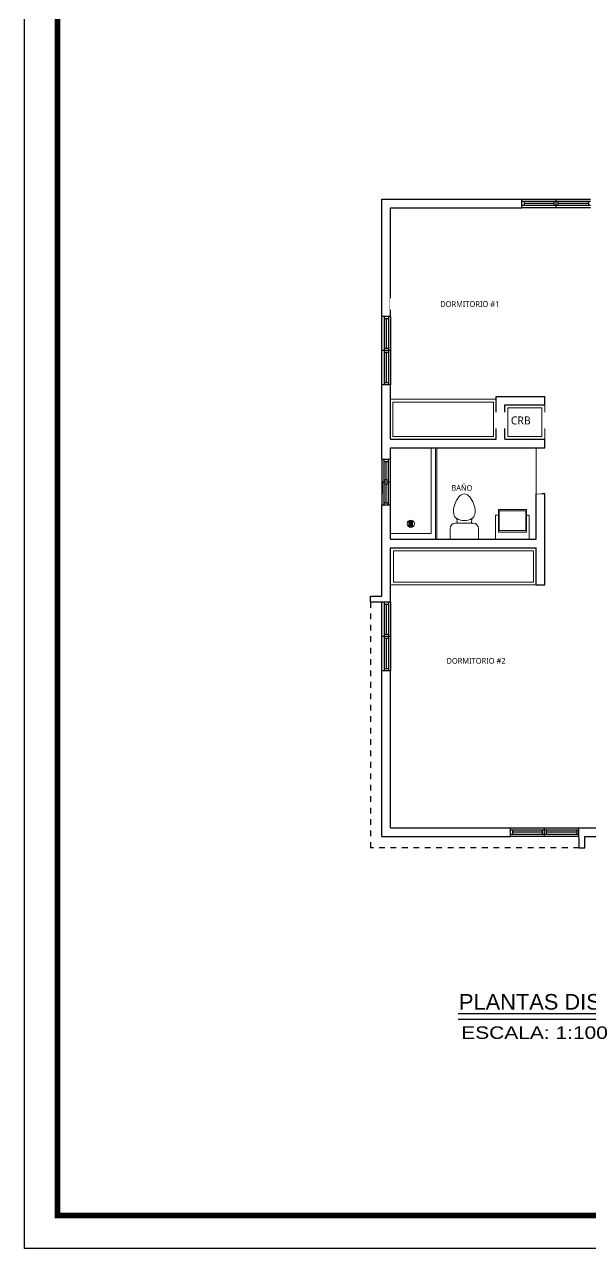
# Model space of a CAD drawing. Header units: feet. Extents: x 1019 to 2236, y -546 to 122.
# Drawn here: x 1053.54 to 1063.44, y -545.98 to -524.57 of the extents above; entities that cross this region are included whole.
import ezdxf

# ---------------------------------------------------------------- set-up
doc = ezdxf.new("R2010")
doc.units = ezdxf.units.FT
doc.header["$LTSCALE"] = 0.05
doc.header["$MEASUREMENT"] = 0
doc.linetypes.add('HIDDEN', pattern=[9.525, 6.35, -3.175])
for name, color, linetype, lineweight in [('A-WALL', 7, 'Continuous', 25), ('closet', 8, 'Continuous', 5), ('I-FURN', 8, 'Continuous', 0), ('P-SANR-FIXT', 8, 'Continuous', 9)]:
    doc.layers.add(name, color=color, linetype=linetype, lineweight=lineweight)
for name, color, linetype in [('MARCO', 1, 'Continuous'), ('PERT-VENT', 8, 'Continuous'), ('textos', 7, 'Continuous'), ('TEXXT', 2, 'Continuous'), ('TXT', 2, 'Continuous'), ('VUELO', 8, 'HIDDEN')]:
    doc.layers.add(name, color=color, linetype=linetype)
doc.styles.add('ads', font='trebuc.ttf', dxfattribs={"height": 0.14})
doc.styles.add('DAMIAN', font='arial.ttf', dxfattribs={"height": 0.12})

# ---------------------------------------------------------------- blocks, each defined once
blk = doc.blocks.new('bath_sink_6127 - bath_sink_6127-V2-Nivel 1')
at = {"layer": 'I-FURN'}
for p, q in [((0.293, 0.297), (-0.127, 0.297)), ((-0.127, 0.297), (-0.127, -0.29)), ((0.395, 0.244), (-0.005, 0.244)), ((-0.005, 0.244), (-0.005, -0.245)), ((0.025, -0.234), (0.025, 0.233)), ((0.025, 0.233), (0.369, 0.233)), ((0.293, 0.244), (0.293, 0.297)), ((0.369, 0.233), (0.369, -0.234)), ((0.395, -0.245), (0.395, 0.244)), ((0.293, -0.29), (-0.127, -0.29)), ((-0.005, -0.245), (0.395, -0.245)), ((0.369, -0.234), (0.025, -0.234)), ((0.293, -0.29), (0.293, -0.245))]:
    blk.add_line(p, q, dxfattribs=at)
blk = doc.blocks.new('Toilet_-_Tank_-_3D_4840 - 17_ High_ Seat Not Visible-536545-Nivel 1')
at = {"layer": 'P-SANR-FIXT'}
for p, q in [((0.248, 0.489), (-0.248, 0.489)), ((-0.248, 0.489), (-0.248, 0.298)), ((0.248, 0.298), (0.248, 0.489)), ((-0.159, 0.21), (-0.123, 0.21)), ((-0.123, 0.21), (-0.132, 0.127)), ((-0.123, 0.21), (0.123, 0.21)), ((0.132, 0.127), (0.123, 0.21)), ((0.123, 0.21), (0.159, 0.21))]:
    blk.add_line(p, q, dxfattribs=at)
for centre, radius, start, end in [((-0.159, 0.298), 0.0889, 180, 270), ((0.159, 0.298), 0.0889, 270, 360), ((-0.023, 0.008), 0.167, 151.0596, 182.709), ((-0.083, 0.041), 0.0995, 119.8981, 151.0596), ((0, -0.104), 0.266, 90.1019, 119.8981), ((0, -0.104), 0.266, 60.1019, 89.8981), ((0.083, 0.041), 0.0995, 28.9404, 60.1019), ((0.023, 0.008), 0.167, 357.291, 28.9404), ((0.25, 0.021), 0.441, 182.709, 218.5058), ((-0.25, 0.021), 0.441, 321.4942, 357.291), ((0.011, -0.169), 0.136, 218.5058, 265.219), ((-0.011, -0.169), 0.136, 274.781, 321.4942)]:
    blk.add_arc(centre, radius, start, end, dxfattribs=at)
blk = doc.blocks.new('A$C59FC24C1')
at = {"layer": 'PERT-VENT', "extrusion": (-2.36783e-12, 8.94772e-16, -1)}
for p, q in [((0, 0), (0, 1.2)), ((0.038, 1.2), (0.038, 0)), ((0.038, 1.165), (0.113, 1.165)), ((0.038, 1.165), (0.113, 1.165)), ((0.075, 1.165), (0.075, 0.635)), ((0.113, 1.2), (0.113, 0)), ((0.15, 1.2), (0.15, 0)), ((0.15, 0.6), (0, 0.6)), ((0.113, 0.635), (0.038, 0.635)), ((0.113, 0.565), (0.038, 0.565)), ((0.075, 0.565), (0.075, 0.04)), ((0.038, 0.04), (0.113, 0.04))]:
    blk.add_line(p, q, dxfattribs=at)

msp = doc.modelspace()

# ---------------------------------------------------------------- linework, layer by layer
at = {"layer": 'A-WALL'}
for p, q in [((1059.791, -527.622), (1062.241, -527.622)), ((1059.791, -529.669), (1059.791, -527.622)), ((1059.791, -527.622), (1062.241, -527.622)), ((1059.941, -529.669), (1059.941, -527.772)), ((1059.941, -527.772), (1062.241, -527.772)), ((1059.791, -532.171), (1059.791, -530.872)), ((1059.941, -531.822), (1059.941, -530.872)), ((1061.791, -531.822), (1061.791, -531.072)), ((1061.791, -531.072), (1062.641, -531.072)), ((1062.641, -531.222), (1062.641, -531.072)), ((1061.941, -531.822), (1061.941, -531.222)), ((1061.941, -531.222), (1062.641, -531.222)), ((1059.941, -531.822), (1061.791, -531.822)), ((1059.941, -532.171), (1059.941, -531.972)), ((1059.941, -531.972), (1062.641, -531.972)), ((1061.941, -531.822), (1062.641, -531.822)), ((1062.641, -531.972), (1062.641, -531.822)), ((1062.491, -533.572), (1062.491, -532.772)), ((1062.491, -532.772), (1062.641, -532.772)), ((1062.641, -534.372), (1062.641, -532.772)), ((1059.791, -534.569), (1059.791, -532.974)), ((1059.941, -533.572), (1059.941, -532.974)), ((1059.941, -533.572), (1062.491, -533.572)), ((1059.941, -534.669), (1059.941, -533.722)), ((1059.941, -533.722), (1062.491, -533.722)), ((1062.491, -534.372), (1062.491, -533.722)), ((1062.491, -534.372), (1062.641, -534.372)), ((1059.591, -534.669), (1059.591, -534.569)), ((1059.791, -538.772), (1059.791, -535.872)), ((1059.941, -538.622), (1059.941, -535.872)), ((1059.941, -538.622), (1062.037, -538.622)), ((1063.237, -538.622), (1063.641, -538.622)), ((1059.791, -538.772), (1062.037, -538.772)), ((1063.341, -538.772), (1063.791, -538.772)), ((1063.241, -538.972), (1063.341, -538.972))]:
    msp.add_line(p, q, dxfattribs=at)
at = {"layer": 'A-WALL', "extrusion": (-6.28888e-16, -1.94037e-15, -1)}
msp.add_line((1062.241, -527.772), (1062.241, -527.622), dxfattribs=at)
at = {"layer": 'A-WALL', "extrusion": (-1.27878e-17, -1.31713e-15, -1)}
for p, q in [((1059.791, -529.669), (1059.941, -529.669)), ((1059.941, -530.872), (1059.791, -530.872)), ((1059.791, -532.171), (1059.941, -532.171)), ((1059.941, -532.974), (1059.791, -532.974)), ((1059.591, -534.569), (1059.791, -534.569)), ((1059.591, -534.669), (1059.941, -534.669))]:
    msp.add_line(p, q, dxfattribs=at)
at = {"layer": 'A-WALL', "extrusion": (-6.28888e-16, -1.93323e-15, -1)}
for p, q in [((1062.037, -538.622), (1062.037, -538.772)), ((1063.241, -538.972), (1063.237, -538.622)), ((1063.341, -538.972), (1063.341, -538.772))]:
    msp.add_line(p, q, dxfattribs=at)
at = {"layer": 'closet'}
for p, q in [((1059.941, -531.122), (1061.791, -531.122)), ((1062.641, -531.822), (1062.641, -531.222)), ((1059.941, -534.372), (1062.491, -534.372))]:
    msp.add_line(p, q, dxfattribs=at)
msp.add_lwpolyline([(1059.991, -534.322), (1062.441, -534.322), (1062.441, -533.772), (1059.991, -533.772)], close=True, dxfattribs=at)
at = {"layer": 'MARCO'}
msp.add_lwpolyline([(1053.536, -489.979), (1139.54, -489.979), (1139.54, -545.982), (1053.536, -545.982)], close=True, dxfattribs=at)
at = {"layer": 'MARCO', "const_width": 0.1}
msp.add_lwpolyline([(1129.976, -490.558), (1054.114, -490.558), (1054.114, -545.403), (1129.976, -545.403)], close=True, dxfattribs=at)
at = {"layer": 'P-SANR-FIXT'}
for p, q in [((1059.941, -531.972), (1060.728, -531.972)), ((1060.264, -533.345), (1060.264, -533.256)), ((1060.273, -533.256), (1060.273, -533.345)), ((1060.292, -533.345), (1060.292, -533.256)), ((1060.301, -533.256), (1060.301, -533.345)), ((1060.319, -533.345), (1060.319, -533.256)), ((1060.328, -533.256), (1060.328, -533.345)), ((1060.652, -533.471), (1059.941, -533.471)), ((1059.941, -533.572), (1060.728, -533.572)), ((1060.064, -533.572), (1060.728, -533.572)), ((1060.753, -533.572), (1060.728, -533.572)), ((1060.753, -533.572), (1060.728, -533.572))]:
    msp.add_line(p, q, dxfattribs=at)
for centre, radius, start, end in [((1060.296, -533.3), 0.0635, 90, 270), ((1060.296, -533.3), 0.0635, 90, 270), ((1060.269, -533.256), 0.00444, 360, 180), ((1060.296, -533.256), 0.00444, 360, 180), ((1060.296, -533.3), 0.0635, 270, 90), ((1060.296, -533.3), 0.0635, 270, 90), ((1060.323, -533.256), 0.00444, 360, 180), ((1060.269, -533.345), 0.00444, 180, 360), ((1060.296, -533.345), 0.00444, 180, 360), ((1060.323, -533.345), 0.00444, 180, 360)]:
    msp.add_arc(centre, radius, start, end, dxfattribs=at)
at = {"layer": 'PERT-VENT', "extrusion": (-2.36783e-12, -8.94772e-16, -1)}
for p, q in [((1059.828, -532.211), (1059.903, -532.211)), ((1059.828, -532.936), (1059.903, -532.936)), ((1059.828, -532.936), (1059.903, -532.936))]:
    msp.add_line(p, q, dxfattribs=at)
at = {"layer": 'TEXXT', "color": 4}
msp.add_line((1061.122, -541.872), (1075.026, -541.872), dxfattribs=at)
at = {"layer": 'TEXXT', "color": 3}
msp.add_line((1061.122, -541.97), (1075.137, -541.97), dxfattribs=at)
at = {"layer": 'VUELO', "ltscale": 0.02}
for p in [(1059.591, -534.669), (1063.241, -538.972)]:
    msp.add_line(p, (1059.591, -538.972), dxfattribs=at)

# ---------------------------------------------------------------- block references
at = {"rotation": 270}
for p in [(1062.241, -527.622), (1062.037, -538.622)]:
    msp.add_blockref('A$C59FC24C1', p, dxfattribs=at)
msp.add_blockref('A$C59FC24C1', (1059.791, -530.872))
at = {"layer": 'I-FURN', "rotation": 90}
msp.add_blockref('bath_sink_6127 - bath_sink_6127-V2-Nivel 1', (1062.075, -533.445), dxfattribs=at)

# ---------------------------------------------------------------- texts
at = {"layer": 'textos', "color": 7, "style": 'DAMIAN', "width": 1.2}
msp.add_text(' ESCALA: 1:100', height=0.21849, dxfattribs=at).set_placement((1061.077, -542.314))
at = {"layer": 'textos', "color": 7, "insert": (1061.139, -541.529), "char_height": 0.27312, "width": 14.56005, "attachment_point": 1, "style": 'DAMIAN'}
msp.add_mtext('PLANTAS DISTRIBUCION DE GAS (G.L.P.) DE 2DO AL 4TO NIVEL BLOQUE A', dxfattribs=at)

# ---------------------------------------------------------------- next in the draw order: texts
at = {"layer": 'TXT', "width": 2.688, "attachment_point": 2, "style": 'ads', "bg_fill": 2}
for s, insert, char_height in [('DORMITORIO #1', (1061.328, -529.406), 0.1), ('CRB', (1062.22, -531.423), 0.14), ('BAÑO', (1061.19, -532.624), 0.1), ('DORMITORIO #2', (1061.437, -535.649), 0.1)]:
    msp.add_mtext(s, dxfattribs=dict(at, insert=insert, char_height=char_height))

# ---------------------------------------------------------------- next in the draw order: linework, layer by layer
at = {"layer": 'A-WALL', "extrusion": (-1.27878e-17, -1.31713e-15, -1)}
msp.add_line((1059.941, -535.872), (1059.791, -535.872), dxfattribs=at)
at = {"layer": 'closet'}
msp.add_line((1062.491, -532.772), (1062.491, -531.972), dxfattribs=at)
for points in [[(1059.982, -531.772), (1061.741, -531.772), (1061.741, -531.172), (1059.982, -531.172)], [(1061.991, -531.772), (1062.591, -531.772), (1062.591, -531.272), (1061.991, -531.272)]]:
    msp.add_lwpolyline(points, close=True, dxfattribs=at)
at = {"layer": 'P-SANR-FIXT'}
for p, q in [((1059.941, -533.471), (1059.941, -531.972)), ((1060.652, -531.972), (1060.652, -533.471)), ((1060.728, -533.572), (1060.728, -531.972)), ((1060.753, -531.972), (1060.753, -533.572))]:
    msp.add_line(p, q, dxfattribs=at)
at = {"layer": 'PERT-VENT', "extrusion": (-2.36783e-12, -8.94772e-16, -1)}
for p, q in [((1059.791, -532.171), (1059.791, -532.971)), ((1059.828, -532.971), (1059.828, -532.171)), ((1059.903, -532.971), (1059.903, -532.171)), ((1059.941, -532.971), (1059.941, -532.171)), ((1059.866, -532.536), (1059.866, -532.211)), ((1059.941, -532.571), (1059.791, -532.571)), ((1059.903, -532.536), (1059.828, -532.536)), ((1059.903, -532.606), (1059.828, -532.606)), ((1059.866, -532.936), (1059.866, -532.606))]:
    msp.add_line(p, q, dxfattribs=at)

# ---------------------------------------------------------------- next in the draw order: block references
msp.add_blockref('A$C59FC24C1', (1059.791, -535.872))
at = {"layer": 'P-SANR-FIXT', "rotation": 179.9999999999968}
msp.add_blockref('Toilet_-_Tank_-_3D_4840 - 17_ High_ Seat Not Visible-536545-Nivel 1', (1061.232, -533.083), dxfattribs=at)

doc.saveas('drawing.dxf')
